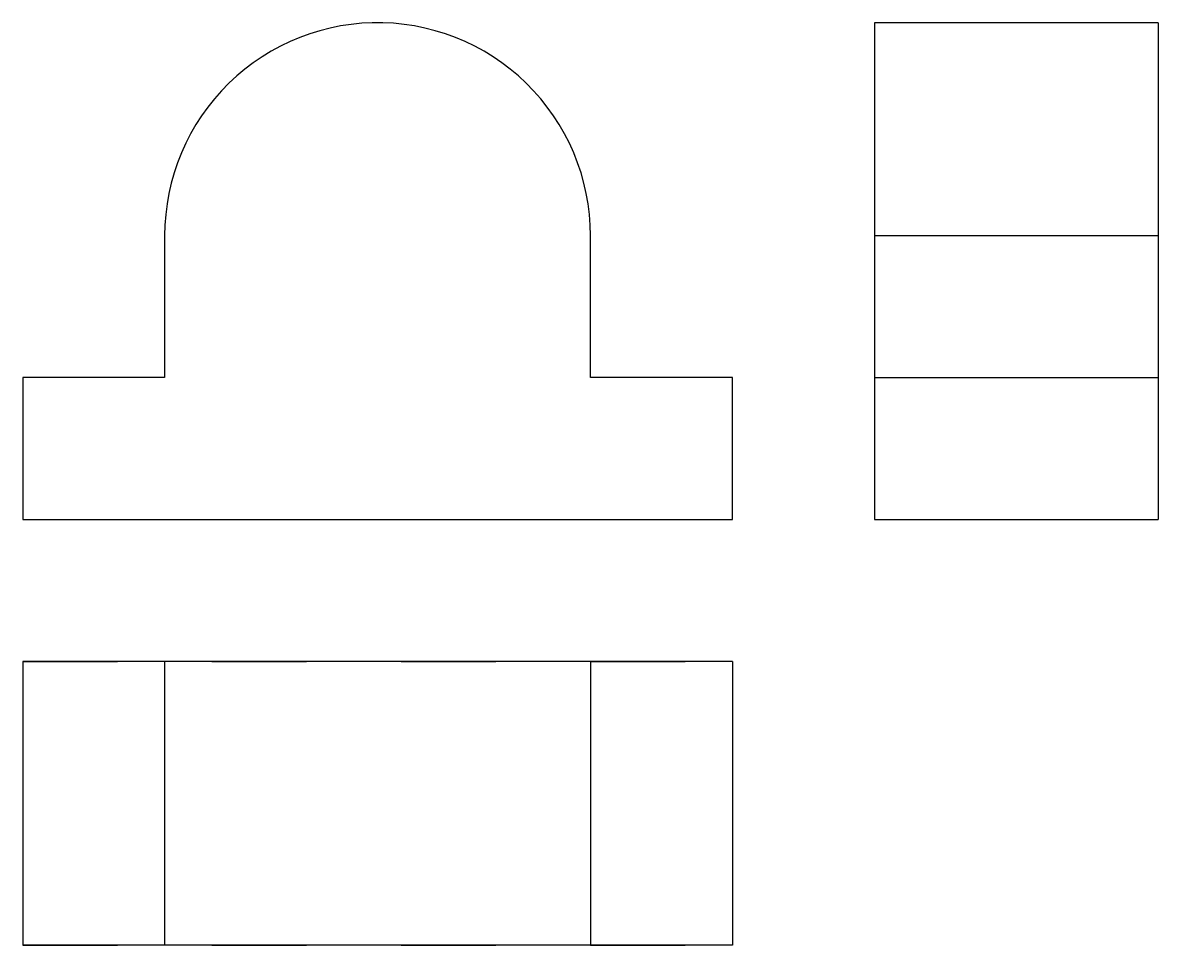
# Model space of a CAD drawing. Extents: x 0 to 1.2, y 0 to 0.97.
import ezdxf

# ---------------------------------------------------------------- set-up
doc = ezdxf.new("R2010")
doc.units = 0
doc.linetypes.add('HIDDEN', pattern=[0.037501, 0.025013, -0.012488])
for name, color, linetype in [('FRONT', 7, 'CONTINUOUS'), ('LEFT', 7, 'CONTINUOUS'), ('TOP', 7, 'CONTINUOUS'), ('TOP_HID', 7, 'HIDDEN')]:
    doc.layers.add(name, color=color, linetype=linetype)

msp = doc.modelspace()

# ---------------------------------------------------------------- linework, layer by layer
at = {"layer": 'FRONT'}
for p, q in [((0.347023, 0.973254), (0.335929, 0.971582)), ((0.358186, 0.974371), (0.347023, 0.973254)), ((0.369391, 0.97493), (0.358186, 0.974371)), ((0.380609, 0.97493), (0.369391, 0.97493)), ((0.391814, 0.974371), (0.380609, 0.97493)), ((0.402977, 0.973254), (0.391814, 0.974371)), ((0.414071, 0.971582), (0.402977, 0.973254)), ((0.303341, 0.963284), (0.292798, 0.959447)), ((0.314061, 0.96659), (0.303341, 0.963284)), ((0.324933, 0.969359), (0.314061, 0.96659)), ((0.335929, 0.971582), (0.324933, 0.969359)), ((0.425067, 0.969359), (0.414071, 0.971582)), ((0.435939, 0.96659), (0.425067, 0.969359)), ((0.446659, 0.963284), (0.435939, 0.96659)), ((0.457202, 0.959447), (0.446659, 0.963284)), ((0.272353, 0.950221), (0.2625, 0.944856)), ((0.28246, 0.955089), (0.272353, 0.950221)), ((0.292798, 0.959447), (0.28246, 0.955089)), ((0.46754, 0.955089), (0.457202, 0.959447)), ((0.477647, 0.950221), (0.46754, 0.955089)), ((0.4875, 0.944856), (0.477647, 0.950221)), ((0.252927, 0.939006), (0.243658, 0.932686)), ((0.2625, 0.944856), (0.252927, 0.939006)), ((0.497073, 0.939006), (0.4875, 0.944856)), ((0.506342, 0.932686), (0.497073, 0.939006)), ((0.234715, 0.925912), (0.226121, 0.918701)), ((0.243658, 0.932686), (0.234715, 0.925912)), ((0.515285, 0.925912), (0.506342, 0.932686)), ((0.523879, 0.918701), (0.515285, 0.925912)), ((0.226121, 0.918701), (0.217897, 0.91107)), ((0.532103, 0.91107), (0.523879, 0.918701)), ((0.210063, 0.903039), (0.20264, 0.894627)), ((0.217897, 0.91107), (0.210063, 0.903039)), ((0.539937, 0.903039), (0.532103, 0.91107)), ((0.54736, 0.894627), (0.539937, 0.903039)), ((0.20264, 0.894627), (0.195645, 0.885856)), ((0.554355, 0.885856), (0.54736, 0.894627)), ((0.189096, 0.876747), (0.18301, 0.867323)), ((0.195645, 0.885856), (0.189096, 0.876747)), ((0.560904, 0.876747), (0.554355, 0.885856)), ((0.56699, 0.867323), (0.560904, 0.876747)), ((0.18301, 0.867323), (0.1774, 0.857607)), ((0.5726, 0.857607), (0.56699, 0.867323)), ((0.1774, 0.857607), (0.172282, 0.847624)), ((0.577718, 0.847624), (0.5726, 0.857607)), ((0.172282, 0.847624), (0.167668, 0.837398)), ((0.582332, 0.837398), (0.577718, 0.847624)), ((0.167668, 0.837398), (0.163569, 0.826955)), ((0.586431, 0.826955), (0.582332, 0.837398)), ((0.159996, 0.81632), (0.156958, 0.80552)), ((0.163569, 0.826955), (0.159996, 0.81632)), ((0.590004, 0.81632), (0.586431, 0.826955)), ((0.593042, 0.80552), (0.590004, 0.81632)), ((0.156958, 0.80552), (0.154461, 0.794583)), ((0.595539, 0.794583), (0.593042, 0.80552)), ((0.154461, 0.794583), (0.152513, 0.783535)), ((0.597487, 0.783535), (0.595539, 0.794583)), ((0.152513, 0.783535), (0.151118, 0.772403)), ((0.598882, 0.772403), (0.597487, 0.783535)), ((0.151118, 0.772403), (0.15028, 0.761215)), ((0.59972, 0.761215), (0.598882, 0.772403)), ((0.15028, 0.761215), (0.15, 0.75)), ((0.6, 0.75), (0.59972, 0.761215)), ((0.15, 0.75), (0.15, 0.6)), ((0.6, 0.6), (0.6, 0.75)), ((0.15, 0.6), (0, 0.6)), ((0, 0.6), (0, 0.45)), ((0.75, 0.6), (0.6, 0.6)), ((0.75, 0.45), (0.75, 0.6)), ((0, 0.45), (0.75, 0.45))]:
    msp.add_line(p, q, dxfattribs=at)
at = {"layer": 'LEFT'}
for p, q in [((0.9, 0.975), (0.9, 0.75)), ((1.2, 0.975), (0.9, 0.975)), ((1.2, 0.975), (1.2, 0.75)), ((0.9, 0.75), (0.9, 0.6)), ((0.9, 0.75), (1.2, 0.75)), ((1.2, 0.75), (1.2, 0.6)), ((0.9, 0.6), (1.2, 0.6)), ((0.9, 0.6), (0.9, 0.45)), ((1.2, 0.6), (1.2, 0.45)), ((0.9, 0.45), (1.2, 0.45))]:
    msp.add_line(p, q, dxfattribs=at)
at = {"layer": 'TOP'}
for p, q in [((0, 0.3), (0, 0)), ((0.15, 0.3), (0, 0.3)), ((0.6, 0.3), (0.15, 0.3)), ((0.15, 0.3), (0.15, 0)), ((0.75, 0.3), (0.6, 0.3)), ((0.6, 0.3), (0.6, 0)), ((0.75, 0.3), (0.75, 0)), ((0.15, 0), (0, 0)), ((0.6, 0), (0.15, 0)), ((0.75, 0), (0.6, 0))]:
    msp.add_line(p, q, dxfattribs=at)
at = {"layer": 'TOP_HID', "linetype": 'HIDDEN'}
for p, q in [((0, 0.3), (0.75, 0.3)), ((0, 0), (0.75, 0))]:
    msp.add_line(p, q, dxfattribs=at)

doc.saveas('drawing.dxf')
